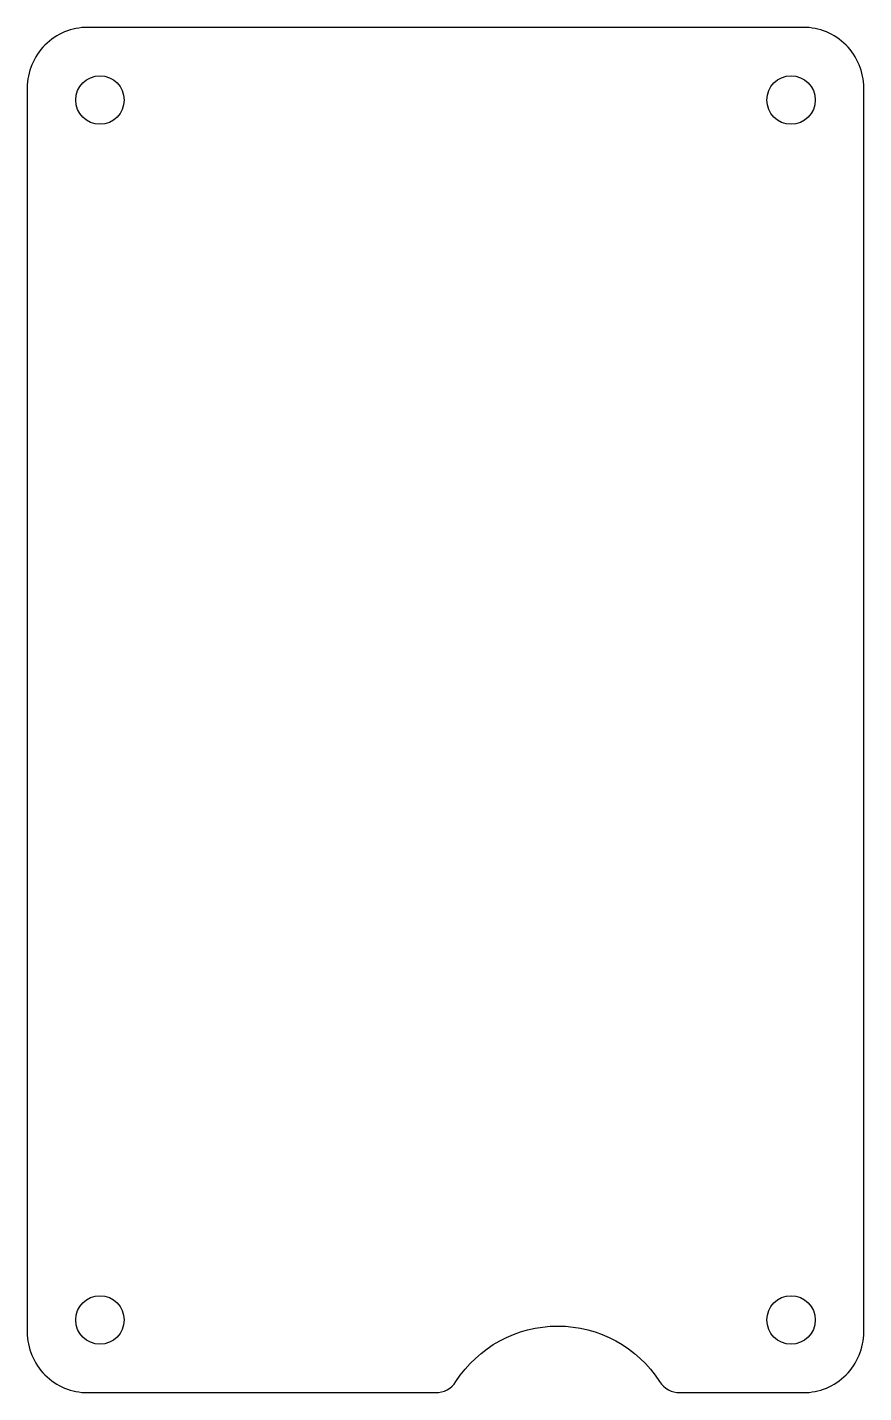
# Model space of a CAD drawing. Header units: millimetres. Extents: x -35 to 35, y -58 to 55.
import ezdxf

# ---------------------------------------------------------------- set-up
doc = ezdxf.new("R2010")
doc.units = ezdxf.units.MM

msp = doc.modelspace()

# ---------------------------------------------------------------- linework, layer by layer
msp.add_lwpolyline([(17.68, -57.18, 0.25491), (19.36, -58.09), (29.53, -58.09, 0.414214), (34.53, -53.09), (34.53, 49.59, 0.414214), (29.53, 54.59), (-29.53, 54.59, 0.414214), (-34.53, 49.59), (-34.53, -53.09, 0.414214), (-29.53, -58.09), (-0.82, -58.09, 0.25491), (0.86, -57.18, -0.54525)], format="xyb", close=True)
for centre in [(-28.53, 48.59), (28.53, 48.59), (-28.53, -52.09), (28.53, -52.09)]:
    msp.add_circle(centre, 2)

doc.saveas('drawing.dxf')
